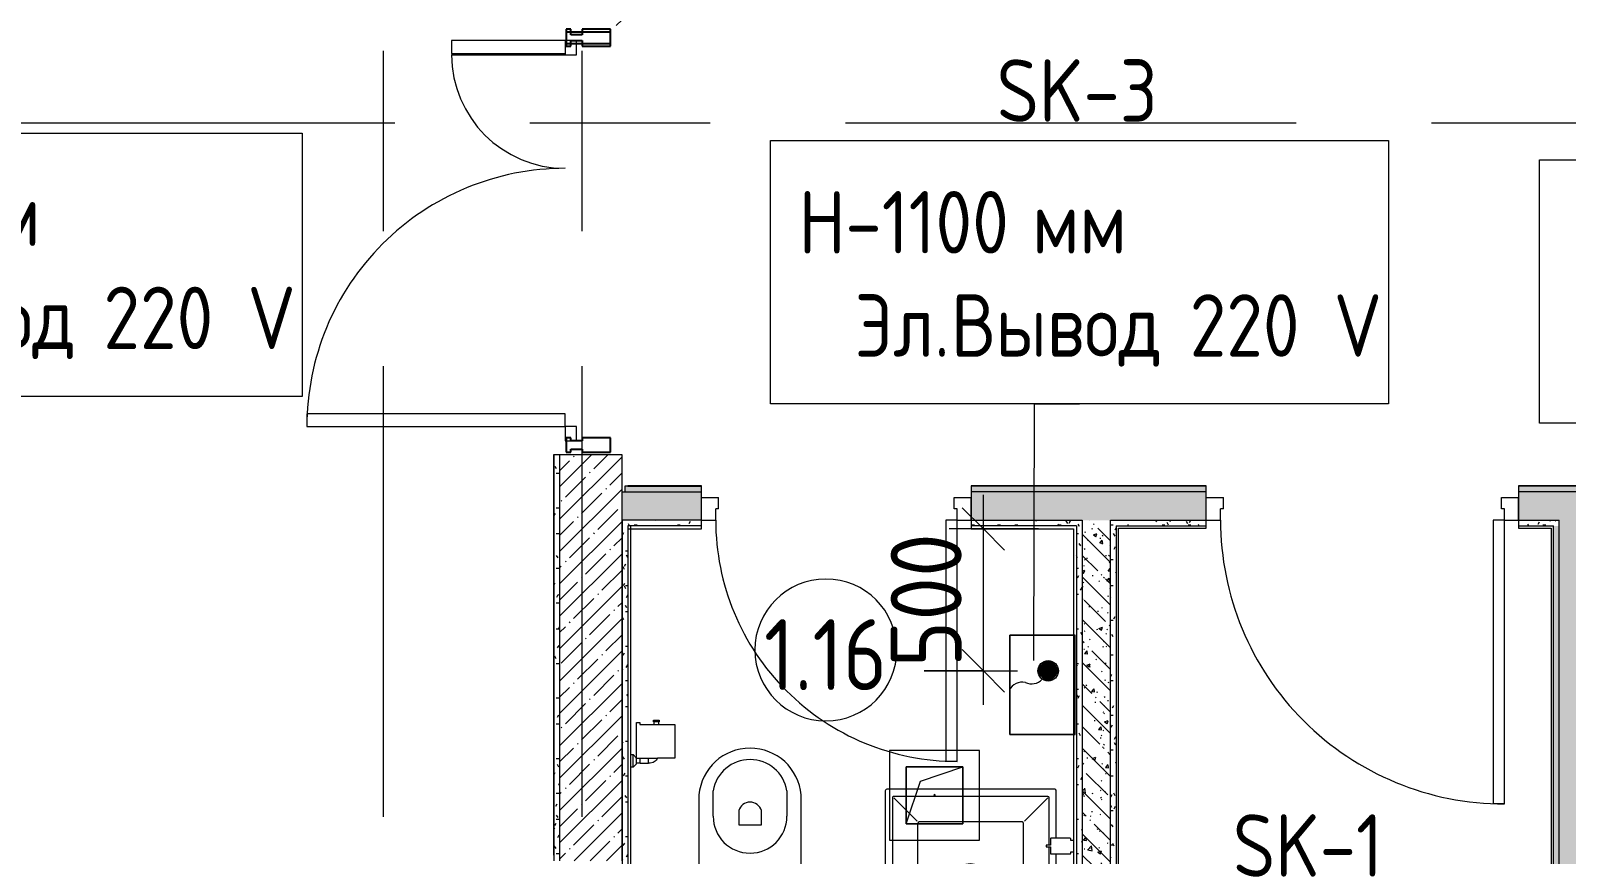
# Model space of a CAD drawing. Header units: millimetres. Extents: x 35881 to 234190, y -8553 to 29063.
# Drawn here: x 73617 to 79026, y 7923 to 10825 of the extents above; entities that cross this region are included whole.
import ezdxf

# ---------------------------------------------------------------- set-up
doc = ezdxf.new("R2010")
doc.units = ezdxf.units.MM
doc.linetypes.add('Осевая', pattern=[3175, 635, -476.25, 1587.5, -476.25])
for name, color, linetype, lineweight in [('A-ANNO-DIMS', 7, 'Continuous', 9), ('A-ANNO-DIMS-100', 7, 'Continuous', 9), ('A-AREA-IDEN', 7, 'Continuous', 9), ('A-DETL-GENF', 7, 'Continuous', 9), ('A-DOOR', 7, 'Continuous', 9), ('A-DOOR-1', 7, 'Continuous', 13), ('A-DOOR-FRAM', 7, 'Continuous', 13), ('A-GENM', 7, 'Continuous', 9), ('A-GLAZ-CWMG', 7, 'Continuous', 9), ('A-GLAZ-CWMG-1', 7, 'Continuous', 25), ('A-WALL', 7, 'Continuous', 9), ('E-ELEC-FIXT-IDEN', 7, 'Continuous', 9), ('I-WALL', 7, 'Continuous', 9), ('P-SANR-FIXT', 7, 'Continuous', 9), ('Оси-2', 7, 'Осевая', 9), ('Электрические приборы', 7, 'Continuous', 9)]:
    doc.layers.add(name, color=color, linetype=linetype, lineweight=lineweight)
for name, color, linetype, lineweight, true_color in [('A-WALL-1', 7, 'Continuous', 9, 0x3c3c3c), ('A-WALL-FNSH-1', 7, 'Continuous', 9, 0x3c3c3c), ('I-FURN-1', 7, 'Continuous', 9, 0xf0f0f0)]:
    doc.layers.add(name, color=color, linetype=linetype, lineweight=lineweight, true_color=true_color)
doc.styles.add('GOST Common', font='GOST_Common.ttf', dxfattribs={"width": 0.9, "height": 220})
doc.styles.add('GOST Common_1', font='GOST_Common.ttf', dxfattribs={"width": 0.9, "height": 250})
doc.styles.add('ISOCPEUR', font='isocpeur.ttf', dxfattribs={"width": 0.9, "height": 250})
doc.dimstyles.new('ISO-2_5_0_9К_БОЛЬШОЙ', dxfattribs={"dimscale": 304.8, "dimtxt": 248.995294, "dimasz": 0.492126, "dimexe": 0.393701, "dimexo": 0.984252, "dimgap": 0, "dimtad": 1, "dimdec": 0, "dimrnd": 10, "dimzin": 0, "dimdsep": 46, "dimtxsty": 'ISOCPEUR', "dimblk1": 'OBLIQUE', "dimblk2": 'OBLIQUE', "dimsah": 1, "dimcen": 0.09, "dimdle": 0.393701, "dimazin": 0, "dimtfac": 1, "dimtdec": 4, "dimtix": 1, "dimtmove": 0, "dimatfit": 3, "dimfxl": 1, "dimtvp": 1, "dimtolj": 1, "dimtzin": 0, "dimarcsym": 2})
pattern_1 = [(135, (0, 0), (-75.43415, -75.43415), [106.68, -17.78, 3.556, -17.78]), (135, (0, 75.39), (-75.43415, -75.43415), []), (50, (0, 0), (127.52922, -11.15758), [13.335, -146.685]), (355, (0, 0), (-24.66966, 133.74002), [10.668, -117.348]), (100.451, (10.63, -0.93), (102.85973, 122.58178), [11.333, -124.663]), (46.184, (0, 35.56), (189.75516, -29.43036), [20.002, -220.027]), (96.636, (15.81, 33.1), (166.1822, 173.1996), [17, -186.995]), (351.184, (0, 35.56), (166.18393, 173.19757), [16.002, -176.022]), (21, (17.78, 26.67), (106.13027, -71.58603), [13.335, -146.685]), (326, (17.78, 26.67), (43.26188, 128.93175), [10.668, -117.348]), (71.451, (26.62, 20.7), (149.39198, 57.34505), [11.333, -124.663]), (37.5, (0, 0), (2.162228, 59.188357), [3.353, -112.573, 3.353, -115.773, -117.792]), (37.5, (0, 0), (2.162228, 59.188357), [-235.052, 3.353, -114.44]), (7.5, (0, 0), (46.773857, 70.12615), [3.353, -64.567, 3.353, -109.906, -44.894]), (7.5, (0, 0), (46.773857, 70.12615), [-181.178, 3.353, -41.542]), (327.5, (-39.65, 0), (94.91367, -4.010093), [3.353, -41.097, 3.353, -135.331, -184.023]), (327.5, (-39.65, 0), (94.91367, -4.010093), [-183.134, 3.353, -180.67]), (317.5, (-57.43, 0), (103.69057, 17.79882), [3.353, -54.432, 3.353, -88.748, -130.683]), (317.5, (-57.43, 0), (103.69057, 17.79882), [-149.885, 3.353, -127.33])]
pattern_2 = [(0, (0, 0), (121.92, 30.48), [10.058, -81.382, 10.058, -81.382, -487.68]), (0, (0, 0), (121.92, 30.48), [-182.88, 10.058, -172.822, 10.058, -81.382, -213.36]), (0, (0, 0), (121.92, 30.48), [-457.2, 10.058, -50.902, 10.058, -142.342]), (120, (45.72, 15.24), (-87.356454, 90.345817), [10.058, -81.382, 10.058, -81.382, -487.68]), (120, (45.72, 15.24), (-87.356454, 90.345817), [-182.88, 10.058, -172.822, 10.058, -81.382, -213.36]), (120, (45.72, 15.24), (-87.356454, 90.345817), [-457.2, 10.058, -50.902, 10.058, -142.342]), (240, (60.96, 76.2), (-34.563546, -120.825817), [10.058, -81.382, 10.058, -81.382, -487.68]), (240, (60.96, 76.2), (-34.563546, -120.825817), [-182.88, 10.058, -172.822, 10.058, -81.382, -213.36]), (240, (60.96, 76.2), (-34.563546, -120.825817), [-457.2, 10.058, -50.902, 10.058, -142.342])]

# ---------------------------------------------------------------- blocks, each defined once
blk = doc.blocks.new('110_Дверь_СКБ_1Ст_Внутренняя1 - Д-7_п__950x2100h_Туалет-32105350-План размещения напольных электротехнических лючков и розеток 1 этажа в осях 12-23')
at = {"layer": 'A-DOOR'}
blk.add_arc((-412.5, 50), 850, 360, 90, dxfattribs=at)
at = {"layer": 'A-DOOR-1'}
for p, q in [((-412.5, 900), (-372.5, 900)), ((-412.5, 900), (-412.5, 50)), ((-372.5, 50), (-372.5, 900)), ((-412.5, 50), (-372.5, 50))]:
    blk.add_line(p, q, dxfattribs=at)
at = {"layer": 'A-DOOR-FRAM'}
for p, q in [((-412.5, 50), (-462.5, 50)), ((-462.5, 50), (-462.5, -30)), ((-412.5, 50), (-412.5, 10)), ((-412.5, 10), (-402.5, 10)), ((-402.5, 10), (-402.5, -30)), ((427.5, 10), (437.5, 10)), ((427.5, 10), (427.5, -30)), ((487.5, 50), (437.5, 50)), ((437.5, 50), (437.5, 10)), ((487.5, 50), (487.5, -30)), ((-402.5, -30), (-462.5, -30)), ((487.5, -30), (427.5, -30))]:
    blk.add_line(p, q, dxfattribs=at)
blk = doc.blocks.new('110_Дверь_СКБ_1Ст_Внутренняя1 - Д-4 _п_ 1100x2100h_су мгн 2-33304581-План размещения напольных электротехнических лючков и розеток 1 этажа в осях 12-23')
at = {"layer": 'A-DOOR'}
blk.add_arc((-487.5, 50), 1000, 360, 90, dxfattribs=at)
at = {"layer": 'A-DOOR-1'}
for p, q in [((-487.5, 1050), (-447.5, 1050)), ((-487.5, 1050), (-487.5, 50)), ((-447.5, 50), (-447.5, 1050)), ((-487.5, 50), (-447.5, 50))]:
    blk.add_line(p, q, dxfattribs=at)
at = {"layer": 'A-DOOR-FRAM'}
for p, q in [((-487.5, 50), (-537.5, 50)), ((-537.5, 50), (-537.5, -30)), ((-487.5, 50), (-487.5, 10)), ((-487.5, 10), (-477.5, 10)), ((-477.5, 10), (-477.5, -30)), ((502.5, 10), (512.5, 10)), ((502.5, 10), (502.5, -30)), ((562.5, 50), (512.5, 50)), ((512.5, 50), (512.5, 10)), ((562.5, 50), (562.5, -30)), ((-477.5, -30), (-537.5, -30)), ((562.5, -30), (502.5, -30))]:
    blk.add_line(p, q, dxfattribs=at)
blk = doc.blocks.new('Прямоугольный импост - Импост структурный с накладкой - 160мм Темный-32274804-План размещения напольных электротехнических лючков и розеток 1 этажа в осях 12-23')
at = {"layer": 'A-GLAZ-CWMG-1'}
for p, q in [((-50, 40), (-50, 140)), ((-50, 140), (0, 140)), ((0, 140), (0, 40)), ((-40, 40), (-50, 40)), ((-50, -17), (-50, 0)), ((-50, 0), (-40, 0)), ((-40, 0), (-40, 40)), ((-10, 40), (-10, 0)), ((0, 40), (-10, 40)), ((-10, 0), (0, 0)), ((0, 0), (0, -17)), ((0, -17), (-50, -17))]:
    blk.add_line(p, q, dxfattribs=at)
blk = doc.blocks.new('Дверь_Витражная_остекление_ - ВВ-6 остекление-32274838-План размещения напольных электротехнических лючков и розеток 1 этажа в осях 12-23')
at = {"layer": 'A-DETL-GENF'}
for p, q in [((-610, 930), (-655, 930)), ((-655, 930), (-655, 20)), ((-610, 20), (-610, 930)), ((705, 420), (660, 420)), ((660, 420), (660, 20)), ((705, 20), (705, 420)), ((-655, 20), (-610, 20))]:
    blk.add_line(p, q, dxfattribs=at)
at = {"layer": 'A-DOOR'}
for p, q in [((-655, 930), (-655, 20)), ((655, 420), (655, 20))]:
    blk.add_line(p, q, dxfattribs=at)
for centre, radius, start, end in [((-655, 20), 910, 360, 90), ((655, 20), 400, 90, 180)]:
    blk.add_arc(centre, radius, start, end, dxfattribs=at)
at = {"layer": 'A-DOOR-1'}
for p, q in [((-655, 20), (-705, 20)), ((-705, 20), (-705, -20)), ((-655, -20), (-655, 20)), ((705, 20), (655, 20)), ((655, 20), (655, -20)), ((705, -20), (705, 20)), ((-705, -20), (-655, -20)), ((655, -20), (705, -20))]:
    blk.add_line(p, q, dxfattribs=at)
blk = doc.blocks.new('GM_Отверстие прямоугольное _в плите_ - Отверстие-21604341-План размещения напольных электротехнических лючков и розеток 1 этажа в осях 12-23')
at = {"layer": 'A-GENM'}
for p, q in [((-100, -100), (-100, 100)), ((-100, 100), (100, 100)), ((100, 100), (-100, 100)), ((-100, 100), (-100, -100)), ((-50, 50), (100, 100)), ((100, 100), (100, -100)), ((100, -100), (100, 100)), ((-100, -100), (-50, 50)), ((100, -100), (-100, -100)), ((-100, -100), (100, -100))]:
    blk.add_line(p, q, dxfattribs=at)
for start, end in [(360, 180), (180, 360)]:
    blk.add_arc((0, 0), 2.5, start, end, dxfattribs=at)
blk = doc.blocks.new('Прямоугольный импост - Импост структурный с накладкой - 160мм Темный-32274805-План размещения напольных электротехнических лючков и розеток 1 этажа в осях 12-23')
at = {"layer": 'A-GLAZ-CWMG-1'}
for p, q in [((-25, 40), (-25, 140)), ((-25, 140), (25, 140)), ((25, 140), (25, 40)), ((-15, 40), (-25, 40)), ((-25, -17), (-25, 0)), ((-25, 0), (-15, 0)), ((-15, 0), (-15, 40)), ((15, 40), (15, 0)), ((25, 40), (15, 40)), ((15, 0), (25, 0)), ((25, 0), (25, -17)), ((25, -17), (-25, -17))]:
    blk.add_line(p, q, dxfattribs=at)
blk = doc.blocks.new('Блок Розеток и Выключателей - Блок Розеток и Выключателей_SK3-27368973-План размещения напольных электротехнических лючков и розеток 1 этажа в осях 12-23')
at = {"layer": 'A-DETL-GENF'}
for p, q in [((-33.6, -92.8), (-33.6, -107.2)), ((-31.2, -88), (-31.2, -112)), ((-28.8, -83.2), (-28.8, -116.8)), ((-26.4, -80.8), (-26.4, -119.2)), ((-24, -78.4), (-24, -121.6)), ((-21.6, -76), (-21.6, -124)), ((-19.2, -73.6), (-19.2, -126.4)), ((-16.8, -71.2), (-16.8, -128.8)), ((-14.4, -71.2), (-14.4, -128.8)), ((-12, -68.8), (-12, -131.2)), ((-9.6, -68.8), (-9.6, -131.2)), ((-7.2, -66.4), (-7.2, -133.6)), ((-4.8, -66.4), (-4.8, -133.6)), ((-2.4, -66.4), (-2.4, -133.6)), ((0, -66.4), (0, -133.6)), ((2.4, -66.4), (2.4, -133.6)), ((4.8, -66.4), (4.8, -133.6)), ((7.2, -66.4), (7.2, -133.6)), ((9.6, -68.8), (9.6, -131.2)), ((12, -68.8), (12, -131.2)), ((14.4, -71.2), (14.4, -128.8)), ((16.8, -71.2), (16.8, -128.8)), ((19.2, -73.6), (19.2, -126.4)), ((21.6, -76), (21.6, -124)), ((24, -78.4), (24, -121.6)), ((26.4, -80.8), (26.4, -119.2)), ((28.8, -83.2), (28.8, -116.8)), ((31.2, -88), (31.2, -112)), ((33.6, -92.8), (33.6, -107.2))]:
    blk.add_line(p, q, dxfattribs=at)
blk.add_circle((0, -100), 36, dxfattribs=at)
for centre, radius, start, end in [((-2.1, -158.1), 48.1, 332.5065, 49.9886), ((91.1, -190.4), 51.5, 168.6656, 243.8652)]:
    blk.add_arc(centre, radius, start, end, dxfattribs=at)
blk = doc.blocks.new('раковина - 400 x 500mm-V224-План размещения напольных электротехнических лючков и розеток 1 этажа в осях 12-23')
at = {"layer": 'P-SANR-FIXT'}
for p, q in [((-249.5, -5), (-249.5, -272.5)), ((352.5, -495), (352.5, -5)), ((-224.5, -135), (-224.5, -297.2)), ((31, -130), (-219.5, -130)), ((-219.5, -135), (-139.5, -151)), ((-134.5, -155), (-134.5, -380)), ((-126, -150), (-129.5, -150)), ((31, -150), (-126, -150)), ((322.5, -130), (73, -130)), ((233.5, -150), (73, -150)), ((238.5, -155), (238.5, -380)), ((322.5, -135), (242.8, -150.5)), ((327.5, -470), (327.5, -135)), ((-224.5, -302.9), (-224.5, -470)), ((-249.5, -327.5), (-249.5, -495)), ((-219.5, -470), (-137.6, -388.1)), ((-129.5, -385), (233.5, -385)), ((322.5, -470), (240.2, -387.7)), ((-219.5, -475), (322.5, -475)), ((-244.5, -500), (347.5, -500))]:
    blk.add_line(p, q, dxfattribs=at)
for centre, radius, start, end in [((-244.5, -5), 5, 90, 180), ((347.5, -5), 5, 0, 90), ((-219.5, -135), 5, 90, 180), ((-129.5, -155), 5, 90, 180), ((233.5, -155), 5, 0, 90), ((322.5, -135), 5, 0, 90), ((52.6, -199.9), 37.5, 127.0599, 180), ((52.6, -199.9), 37.5, 180, 360), ((52.6, -199.9), 23, 170.0836, 180), ((52.6, -199.9), 23, 180, 189.9158), ((52.6, -199.9), 23, 225, 315), ((52.6, -199.9), 37.5, 360, 54.9171), ((52.6, -199.9), 23, 360, 16.8017), ((52.6, -199.9), 23, 343.1959, 360), ((-129.5, -380), 5, 180, 270), ((233.5, -380), 5, 270, 360), ((-219.5, -470), 5, 180, 270), ((322.5, -470), 5, 270, 0), ((-244.5, -495), 5, 180, 270), ((347.5, -495), 5, 270, 0)]:
    blk.add_arc(centre, radius, start, end, dxfattribs=at)
blk = doc.blocks.new('WC Seat_2 with Cistern-Wall Based - 640 x 360mm-30580118-План размещения напольных электротехнических лючков и розеток 1 этажа в осях 12-23')
at = {"layer": 'P-SANR-FIXT'}
for p, q in [((-5, 410.5), (-5, 500.5)), ((255, 500.5), (255, 410.5)), ((-55, 485.5), (-55, 100.5)), ((305, 100.5), (305, 485.5)), ((85, 430.5), (85, 380.5)), ((85, 380.5), (165, 380.5)), ((165, 380.5), (165, 430.5)), ((-55, 100.5), (-55, 5.5)), ((-45, 5.5), (-45, 95.6)), ((295, 95.6), (295, 5.5)), ((305, 5.5), (305, 100.5))]:
    blk.add_line(p, q, dxfattribs=at)
for centre, radius, start, end in [((125, 469.8), 180.7, 4.9791, 175.0209), ((125, 478.7), 131.8, 9.5273, 170.4727), ((125, 418.8), 41.7, 16.2602, 163.7398), ((125, 410.5), 130, 180, 360), ((45, 230.5), 7.5, 0, 180), ((45, 230.5), 7.5, 180, 360), ((205, 230.5), 7.5, 0, 180), ((205, 230.5), 7.5, 180, 360), ((125, -237), 382.5, 61.9275, 118.0725), ((125, -247), 382.5, 63.6122, 116.3878), ((125, 55.5), 17.5, 0, 180), ((125, 55.5), 17.5, 180, 360)]:
    blk.add_arc(centre, radius, start, end, dxfattribs=at)
blk = doc.blocks.new('TOY_Диспансер мыло - Дозатор Elegance new 11654 019001 хром-30593950-План размещения напольных электротехнических лючков и розеток 1 этажа в осях 12-23')
at = {"layer": 'A-GENM'}
for p, q in [((97.5, 84.7), (97.5, 17)), ((122.2, 86.7), (99.5, 86.7)), ((127.9, 101.6), (122.2, 101.6)), ((122.2, 101.6), (122.2, 86.7)), ((127.9, 86.7), (127.9, 101.6)), ((150.5, 86.7), (127.9, 86.7)), ((152.5, 17), (152.5, 84.7)), ((99.5, 15), (105, 15)), ((105, 15), (105, 5.5)), ((145, 5.5), (145, 15)), ((145, 15), (150.5, 15))]:
    blk.add_line(p, q, dxfattribs=at)
for centre, start, end in [((99.5, 84.7), 90, 180), ((150.5, 84.7), 360, 90), ((99.5, 17), 180, 270), ((150.5, 17), 270, 360)]:
    blk.add_arc(centre, 2, start, end, dxfattribs=at)
blk = doc.blocks.new('Plumbing_Drainage_hansgrohe_56248XXX-RainDrain-Point-Complete-set-po - 800 Stainless Steel Optic-30807005-План размещения напольных электротехнических лючков и розеток 1 этажа в осях 12-23')
at = {"layer": 'P-SANR-FIXT'}
for p, q in [((158.5, 158.5), (-158.5, 158.5)), ((-158.5, 158.5), (-158.5, -158.5)), ((158.5, -158.5), (158.5, 158.5)), ((-158.5, -158.5), (158.5, -158.5))]:
    blk.add_line(p, q, dxfattribs=at)
blk = doc.blocks.new('Sanitary_Toilet-Accessories_Gessi_Wall-mounted-paper-roll-holder-65449 - Chrome-V234-План размещения напольных электротехнических лючков и розеток 1 этажа в осях 12-23')
at = {"layer": 'A-DETL-GENF'}
for p, q in [((67725.5, 248.5), (67725.5, 305.7)), ((67725.5, 305.7), (67844.5, 305.7)), ((67844.5, 305.7), (67844.5, 245.4)), ((67710.5, 231.5), (67710.5, 250.5)), ((67710.5, 250.5), (67716.5, 250.5)), ((67716.5, 231.5), (67710.5, 231.5)), ((67716.5, 250.5), (67716.5, 248.5)), ((67716.5, 248.5), (67716.5, 233.5)), ((67716.5, 248.5), (67725.5, 248.5)), ((67725.5, 233.5), (67716.5, 233.5)), ((67716.5, 233.5), (67716.5, 231.5)), ((67725.5, 233.5), (67725.5, 248.5)), ((67725.5, 182.7), (67725.5, 233.5)), ((67844.5, 170), (67844.5, 245.4)), ((67844.5, 245.4), (67852.9, 239.9)), ((67852.9, 239.9), (67859.3, 230.3)), ((67859.3, 230.3), (67861.5, 219)), ((67861.5, 219), (67861.5, 213.5)), ((67718, 170.7), (67718, 182.7)), ((67718, 182.7), (67725.5, 182.7)), ((67844.5, 170.7), (67718, 170.7)), ((67831.6, 159), (67843, 170)), ((67843, 170), (67846.5, 170)), ((67861.5, 213.5), (67844.5, 213.5)), ((67861.5, 183.5), (67844.5, 183.5)), ((67846.5, 170), (67844.5, 170.7)), ((67844.5, 170), (67863, 170)), ((67861.5, 213.5), (67863, 213.5)), ((67863, 183.5), (67861.5, 183.5)), ((67861.5, 183.5), (67861.5, 170)), ((67861.5, 170), (67865, 170)), ((67863, 213.5), (67863, 183.5)), ((67865, 170), (67876.4, 159)), ((67831.5, 151), (67831.6, 159)), ((67876.4, 159), (67831.6, 159)), ((67876.4, 159), (67876.5, 151))]:
    blk.add_line(p, q, dxfattribs=at)
blk = doc.blocks.new('Прямоугольный импост - Импост структурный с накладкой - 160мм Темный-32274806-План размещения напольных электротехнических лючков и розеток 1 этажа в осях 12-23')
at = {"layer": 'A-GLAZ-CWMG-1'}
for p, q in [((0, 140), (-50, 140)), ((-50, 140), (-50, 40)), ((0, 40), (0, 140)), ((-50, 40), (-40, 40)), ((-40, 0), (-50, 0)), ((-50, 0), (-50, -17)), ((-40, 40), (-40, 0)), ((-10, 0), (-10, 40)), ((-10, 40), (0, 40)), ((0, 0), (-10, 0)), ((0, -17), (0, 0)), ((-50, -17), (0, -17))]:
    blk.add_line(p, q, dxfattribs=at)
blk = doc.blocks.new('Марка_Помещения - Номер-25198446-План размещения напольных электротехнических лючков и розеток 1 этажа в осях 12-23')
at = {"layer": 'A-AREA-IDEN'}
for start, end in [(360, 180), (180, 360)]:
    blk.add_arc((0, 0), 2.5, start, end, dxfattribs=at)
blk = doc.blocks.new('DIMBLOCK65-План размещения напольных электротехнических лючков и розеток 1 этажа в осях 12-23')
at = {"layer": 'A-ANNO-DIMS-100', "lineweight": 20}
for p, q in [((76972.7, 9069), (76897.7, 9144)), ((76972.7, 9069), (77047.7, 8994)), ((76972.7, 8569.1), (76897.7, 8644.1)), ((76972.7, 8569.1), (77047.7, 8494.1))]:
    blk.add_line(p, q, dxfattribs=at)
at = {"layer": 'A-ANNO-DIMS-100'}
for p, q in [((76972.7, 8449.1), (76972.7, 9189)), ((77166.7, 9069), (76852.7, 9069)), ((76972.7, 9069), (77166.7, 9069)), ((76764.2, 8569.1), (77092.7, 8569.1)), ((76972.7, 8569.1), (76764.2, 8569.1))]:
    blk.add_line(p, q, dxfattribs=at)
at = {"layer": 'A-ANNO-DIMS-100', "color": 0, "insert": (76646.1, 8582), "char_height": 250, "width": 568.858, "attachment_point": 1, "rotation": 90, "line_spacing_factor": 1.149209, "style": 'ISOCPEUR'}
blk.add_mtext('500', dxfattribs=at)
blk = doc.blocks.new('_Oblique')
at = {"color": 0, "linetype": 'ByBlock', "lineweight": -2}
blk.add_line((-0.5, -0.5), (0.5, 0.5), dxfattribs=at)

msp = doc.modelspace()

# ---------------------------------------------------------------- hatches: boundary and pattern name
at = {"layer": 'I-WALL'}
h = msp.add_hatch(dxfattribs=at)
h.set_pattern_fill('FP_1', color=256, style=0, pattern_type=2)
h.set_pattern_definition([(45, (0, 0), (-57.02463, 57.02463), []), (45, (57.025, 0), (-57.02463, 57.02463), [100.806, -20.161, 3.353, -16.808])])
h.paths.add_polyline_path([(75700, 7900), (75700, 9330), (75480, 9330), (75480, 7900)])
h.paths.add_polyline_path([(75700, 10830), (75700, 10900), (75680, 10900), (75680, 10830)])
h = msp.add_hatch(dxfattribs=at)
h.set_pattern_fill('FP_58', color=256, style=0, pattern_type=2)
h.set_pattern_definition(pattern_2)
h.paths.add_polyline_path([(75480, 7900), (75480, 9330), (75460, 9330), (75460, 7900)])
h = msp.add_hatch(dxfattribs=at)
h.set_pattern_fill('FP_22', color=256, style=0, pattern_type=2)
h.set_pattern_definition(pattern_1)
h.paths.add_polyline_path([(81730, 9100), (81830, 9100), (81830, 9200), (80265, 9200), (80265, 9100), (81177.9, 9100)])
h.paths.add_polyline_path([(79165, 9100), (79165, 9200), (78858, 9200), (78858, 9100), (79100.5, 9100)])
h.paths.add_polyline_path([(77758, 9100), (77758, 9200), (76930, 9200), (76930, 9100), (77541, 9100)])
h.paths.add_polyline_path([(75720, 9100), (75980, 9100), (75980, 9200), (75700, 9200), (75700, 9100)])
h = msp.add_hatch(dxfattribs=at)
h.set_pattern_fill('FP_58', color=256, style=0, pattern_type=2)
h.set_pattern_definition(pattern_2)
h.paths.add_polyline_path([(80450.5, 9200), (80630, 9200), (80630, 9220), (80265, 9220), (80265, 9200)])
h.paths.add_polyline_path([(79165, 9200), (79165, 9220), (78858, 9220), (78858, 9200), (78995.7, 9200)])
h.paths.add_polyline_path([(77758, 9200), (77758, 9220), (76930, 9220), (76930, 9200), (77541, 9200)])
h.paths.add_polyline_path([(75710, 9200), (75980, 9200), (75980, 9220), (75710, 9220)])
h = msp.add_hatch(dxfattribs=at)
h.set_pattern_fill('FP_58', color=256, style=0, pattern_type=2)
h.set_pattern_definition(pattern_2)
h.paths.add_polyline_path([(75720, 7640.6), (75720, 9100), (75700, 9100), (75700, 7640.6)])
h = msp.add_hatch(dxfattribs=at)
h.set_pattern_fill('FP_58', color=256, style=0, pattern_type=2)
h.set_pattern_definition(pattern_2)
h.paths.add_polyline_path([(77320.9, 9080), (77320.9, 9100), (76930, 9100), (76930, 9080), (77300.9, 9080)])
h.paths.add_polyline_path([(75731, 9080), (75980, 9080), (75980, 9100), (75720, 9100), (75720, 9080)])
h = msp.add_hatch(dxfattribs=at)
h.set_pattern_fill('FP_22', color=256, style=0, pattern_type=2)
h.set_pattern_definition(pattern_1)
h.paths.add_polyline_path([(77420.9, 7090.6), (77420.9, 9100), (77320.9, 9100), (77320.9, 7090.6)])
h = msp.add_hatch(dxfattribs=at)
h.set_pattern_fill('FP_58', color=256, style=0, pattern_type=2)
h.set_pattern_definition(pattern_2)
h.paths.add_polyline_path([(77440.9, 6990.6), (77440.9, 9100), (77420.9, 9100), (77420.9, 6990.6)])
h = msp.add_hatch(dxfattribs=at)
h.set_pattern_fill('FP_58', color=256, style=0, pattern_type=2)
h.set_pattern_definition(pattern_2)
h.paths.add_polyline_path([(77461.8, 9080), (77758, 9080), (77758, 9100), (77440.9, 9100), (77440.9, 9080)])
h.paths.add_polyline_path([(79000.5, 9080), (79000.5, 9100), (78858, 9100), (78858, 9080), (78995.7, 9080)])
h = msp.add_hatch(dxfattribs=at)
h.set_pattern_fill('FP_22', color=256, style=0, pattern_type=2)
h.set_pattern_definition(pattern_1)
h.paths.add_polyline_path([(79000.5, 3750), (79100.5, 3750), (79100.5, 9100), (79000.5, 9100), (79000.5, 3873.5)])
h = msp.add_hatch(dxfattribs=at)
h.set_pattern_fill('FP_58', color=256, style=0, pattern_type=2)
h.set_pattern_definition(pattern_2)
h.paths.add_polyline_path([(77300.9, 7620.6), (77320.9, 7620.6), (77320.9, 9080), (77300.9, 9080), (77300.9, 7640.6)])
h = msp.add_hatch(dxfattribs=at)
h.set_pattern_fill('FP_58', color=256, style=0, pattern_type=2)
h.set_pattern_definition(pattern_2)
h.paths.add_polyline_path([(78980.5, 3790), (79000.5, 3790), (79000.5, 9080), (78980.5, 9080), (78980.5, 3810.9)])

# ---------------------------------------------------------------- linework, layer by layer
at = {"layer": 'A-WALL'}
for p, q in [((75480, 9330), (75480, 7900)), ((75700, 9100), (75700, 9100)), ((75980, 9100), (75700, 9100)), ((76930, 9100), (77320.9, 9100)), ((75720, 9080), (75720, 7640.6)), ((75731, 9080), (75720, 9080)), ((77300.9, 9080), (76930, 9080)), ((77300.9, 9080), (77300.9, 7640.6)), ((77440.9, 9080), (77758, 9080)), ((77440.9, 9080), (77440.9, 6970.6)), ((78858, 9080), (78980.5, 9080)), ((78980.5, 3790), (78980.5, 9080))]:
    msp.add_line(p, q, dxfattribs=at)
at = {"layer": 'A-WALL-1'}
for p, q in [((75700, 9330), (75460, 9330)), ((75460, 9330), (75460, 7900)), ((75700, 7900), (75700, 9330)), ((75700, 9200), (75980, 9200)), ((75720.5, 9220), (75710, 9220)), ((75710, 9220), (75710, 9200)), ((75980, 9080), (75980, 9220)), ((76930, 9220), (76930, 9080)), ((77758, 9220), (76930, 9220)), ((77758, 9200), (76930, 9200)), ((77758, 9080), (77758, 9220)), ((78858, 9220), (78858, 9080)), ((79165, 9220), (78858, 9220)), ((79165, 9200), (78858, 9200)), ((75700, 9100), (75700, 4060)), ((77320.9, 9100), (77320.9, 7620.6)), ((77420.9, 9100), (77758, 9100)), ((77420.9, 6990.6), (77420.9, 9100)), ((78858, 9100), (79000.5, 9100)), ((79000.5, 3750), (79000.5, 9100))]:
    msp.add_line(p, q, dxfattribs=at)
at = {"layer": 'A-WALL-FNSH-1'}
for p, q in [((75460, 9330), (75459, 9330)), ((75459, 9330), (75459, 7920)), ((75980, 9221), (75720.5, 9221)), ((75720.5, 9221), (75720.5, 9220)), ((75720.5, 9220), (75980, 9220)), ((75980, 9220), (75980, 9221)), ((77758, 9221), (76930, 9221)), ((76930, 9221), (76930, 9220)), ((77758, 9220), (77758, 9221)), ((79165, 9221), (78858, 9221)), ((78858, 9221), (78858, 9220)), ((75720, 9069), (75980, 9069)), ((75731, 7651.6), (75731, 9080)), ((75980, 9080), (75731, 9080)), ((75980, 9069), (75980, 9080)), ((76930, 9080), (76930, 9069)), ((76930, 9069), (77289.9, 9069)), ((77289.9, 9069), (77289.9, 7651.6)), ((77448.9, 9072), (77758, 9072)), ((77448.9, 6962.6), (77448.9, 9072)), ((77758, 9072), (77758, 9080)), ((78858, 9080), (78858, 9072)), ((78858, 9072), (78972.5, 9072)), ((78972.5, 9072), (78972.5, 3798))]:
    msp.add_line(p, q, dxfattribs=at)
at = {"layer": 'E-ELEC-FIXT-IDEN'}
for p, q in [((77150.6, 8605.1), (77152.3, 9509.6)), ((77152.3, 9509.6), (77311.1, 9509.6))]:
    msp.add_line(p, q, dxfattribs=at)
at = {"layer": 'E-ELEC-FIXT-IDEN', "flags": 128}
for points in [[(72397, 10464.4), (74573.4, 10464.4), (74573.4, 9536.4), (72397, 9536.4)], [(76222.9, 10437.6), (78399.3, 10437.6), (78399.3, 9509.6), (76222.9, 9509.6)], [(78930.9, 10369.4), (80774.3, 10369.4), (80774.3, 9441.4), (78930.9, 9441.4)]]:
    msp.add_lwpolyline(points, close=True, dxfattribs=at)
at = {"layer": 'I-FURN-1'}
for p, q in [((77295.9, 8695), (77065.9, 8695)), ((77065.9, 8695), (77065.9, 8345)), ((77065.9, 8345), (77065.9, 8695)), ((77065.9, 8695), (77289.9, 8695)), ((77295.9, 8345), (77295.9, 8695)), ((77065.9, 8345), (77295.9, 8345)), ((77289.9, 8345), (77065.9, 8345))]:
    msp.add_line(p, q, dxfattribs=at)
at = {"layer": 'Оси-2'}
for p, q in [((75560, 593.7), (75560, 25078.1)), ((74860, 593.7), (74860, 24898.1)), ((40450.8, 10500), (82200, 10500))]:
    msp.add_line(p, q, dxfattribs=at)

# ---------------------------------------------------------------- block references
at = {"layer": 'A-AREA-IDEN', "xscale": 99.99999999999993, "yscale": 99.99999999999993, "zscale": 99.99999999999993}
msp.add_blockref('Марка_Помещения - Номер-25198446-План размещения напольных электротехнических лючков и розеток 1 этажа в осях 12-23', (76418, 8642.7), dxfattribs=at)
at = {"layer": 'A-DOOR'}
for name, p, rotation in [('Дверь_Витражная_остекление_ - ВВ-6 остекление-32274838-План размещения напольных электротехнических лючков и розеток 1 этажа в осях 12-23', (75520, 10085), 89.99999999999959), ('110_Дверь_СКБ_1Ст_Внутренняя1 - Д-7_п__950x2100h_Туалет-32105350-План размещения напольных электротехнических лючков и розеток 1 этажа в осях 12-23', (76467.5, 9150), 180), ('110_Дверь_СКБ_1Ст_Внутренняя1 - Д-4 _п_ 1100x2100h_су мгн 2-33304581-План размещения напольных электротехнических лючков и розеток 1 этажа в осях 12-23', (78320.5, 9150), 180)]:
    msp.add_blockref(name, p, dxfattribs=dict(at, rotation=rotation))
at = {"layer": 'A-GENM'}
msp.add_blockref('GM_Отверстие прямоугольное _в плите_ - Отверстие-21604341-План размещения напольных электротехнических лючков и розеток 1 этажа в осях 12-23', (76800.9, 8130.4), dxfattribs=at)
at = {"layer": 'A-GLAZ-CWMG', "extrusion": (0, 0, -1), "rotation": 90.00000000000041}
for name, p in [('Прямоугольный импост - Импост структурный с накладкой - 160мм Темный-32274805-План размещения напольных электротехнических лючков и розеток 1 этажа в осях 12-23', (-75520, 10805)), ('Прямоугольный импост - Импост структурный с накладкой - 160мм Темный-32274804-План размещения напольных электротехнических лючков и розеток 1 этажа в осях 12-23', (-75520, 10820))]:
    msp.add_blockref(name, p, dxfattribs=at)
at = {"layer": 'A-GLAZ-CWMG', "rotation": 269.9999999999996}
msp.add_blockref('Прямоугольный импост - Импост структурный с накладкой - 160мм Темный-32274806-План размещения напольных электротехнических лючков и розеток 1 этажа в осях 12-23', (75520, 9340), dxfattribs=at)
at = {"layer": 'P-SANR-FIXT'}
for name, p, rotation in [('Sanitary_Toilet-Accessories_Gessi_Wall-mounted-paper-roll-holder-65449 - Chrome-V234-План размещения напольных электротехнических лючков и розеток 1 этажа в осях 12-23', (75580, 76105.6), 270.0000000000002), ('раковина - 400 x 500mm-V224-План размещения напольных электротехнических лючков и розеток 1 этажа в осях 12-23', (76979.9, 7651.6), 180), ('TOY_Диспансер мыло - Дозатор Elegance new 11654 019001 хром-30593950-План размещения напольных электротехнических лючков и розеток 1 этажа в осях 12-23', (77295.4, 7826.6), 90)]:
    msp.add_blockref(name, p, dxfattribs=dict(at, rotation=rotation))
for name, p in [('WC Seat_2 with Cistern-Wall Based - 640 x 360mm-30580118-План размещения напольных электротехнических лючков и розеток 1 этажа в осях 12-23', (76026, 7646.1)), ('Plumbing_Drainage_hansgrohe_56248XXX-RainDrain-Point-Complete-set-po - 800 Stainless Steel Optic-30807005-План размещения напольных электротехнических лючков и розеток 1 этажа в осях 12-23', (76800.9, 8130.4))]:
    msp.add_blockref(name, p, dxfattribs=at)
at = {"layer": 'Электрические приборы', "rotation": 269.9999999999993}
msp.add_blockref('Блок Розеток и Выключателей - Блок Розеток и Выключателей_SK3-27368973-План размещения напольных электротехнических лючков и розеток 1 этажа в осях 12-23', (77300.9, 8569.1), dxfattribs=at)

# ---------------------------------------------------------------- texts
at = {"layer": 'A-AREA-IDEN', "insert": (76199.9, 8751.2), "char_height": 250, "width": 548.354, "attachment_point": 1, "style": 'GOST Common_1'}
msp.add_mtext('1.16', dxfattribs=at)
at = {"layer": 'E-ELEC-FIXT-IDEN', "char_height": 220, "attachment_point": 1, "style": 'GOST Common'}
for s, insert, width in [('SK-3', (77019.5, 10724), 699.873), ('H-1100 ', (76322.9, 10260), 995.696), ('мм', (73318.5, 10286.7), 375.19), ('мм', (77144.4, 10260), 375.19), ('Вывод', (73032.8, 9922.9), 873.038), (' 220 V', (73753.1, 9922.9), 865.822), ('Эл', (76519.3, 9896.2), 339.114), ('Вывод', (76858.7, 9896.2), 873.038), (' 220 V', (77579, 9896.2), 865.822), ('\\fGOST Common|b0|i0|c204|p34|;\\W.9;.', (76799.1, 9896.2), 72.152), ('SK-1', (77851.6, 8063.5), 656.582)]:
    msp.add_mtext(s, dxfattribs=dict(at, insert=insert, width=width))

# ---------------------------------------------------------------- dimensions: what is measured, and where the dimension line sits
at = {"layer": 'A-ANNO-DIMS'}
dim = msp.add_linear_dim(base=(76972.7, 9069), p1=(77064.2, 8569.1), p2=(76866.7, 9069), angle=90, dimstyle='ISO-2_5_0_9К_БОЛЬШОЙ', override={"dimpost": '<>', "dimfxl": 537.564547}, dxfattribs=at)
dim.commit()
dim.dimension.update_dxf_attribs({"geometry": 'DIMBLOCK65-План размещения напольных электротехнических лючков и розеток 1 этажа в осях 12-23', "text_midpoint": (76847.7, 8819)})

doc.saveas('drawing.dxf')
